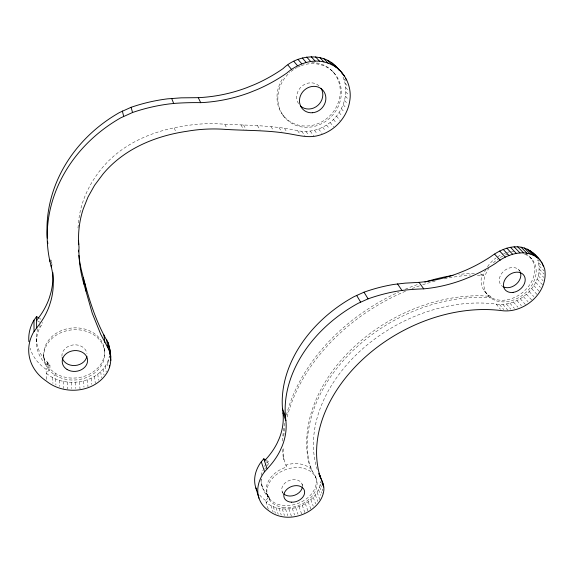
<?xml version="1.0" encoding="UTF-8"?>
<svg xmlns="http://www.w3.org/2000/svg" width="574" height="574" viewBox="0 0 574 574"><rect width="100%" height="100%" fill="white"/><g stroke="black" fill="none" stroke-linecap="round" stroke-linejoin="round"><path stroke-width="0.43" stroke-dasharray="2.87 2.15" d="M78.502 222.963C80.03 202.837 89.07 183.859 101.742 168.361L102.115 167.974C122.678 143.227 153.653 130.449 184.864 125.914A139.489 122.642 -18 0 1 219.935 123.919C245.866 125.469 272.062 125.017 297.583 130.65C307.492 132.752 318.032 130.449 326.506 125.024C342.355 115.152 350.721 93.447 342.642 76.055M317.243 469.532A139.26 102.251 -29.4 0 1 353.01 357.975L357.329 353.684A139.26 102.251 -29.4 0 1 496.158 304.105C519.37 307.607 545.429 283.628 537.68 259.886L540.098 262.325M77.971 227.964L78.416 223.795M260.969 479.19A37.439 27.889 -21.1 0 0 267.384 494.594L269.134 496.991L269.78 499.021L266.192 502.487C284.51 517.267 317.774 505.414 320.679 481.629L322.265 485.64M37.848 328.816A44.083 36.657 -6 0 0 47.333 362.029L49.909 365.129L50.024 369.003L46.221 373.215C65.852 389.99 103.205 383.059 109.44 356.217L109.77 358.772M480.28 274.028L481.938 274.264A28.327 21.783 -37.9 0 0 488.194 294.892L490.555 296.356L491.896 297.956A28.413 21.819 -37.8 0 0 500.363 300.224L503.491 300.238A28.413 21.819 -37.8 0 0 532.026 280.722A28.413 21.819 -37.8 0 0 525.762 253.859M477.381 275.183L483.301 275.742L484.298 272.722A28.413 21.819 -37.8 0 1 485.712 269.672M47.333 362.029L47.434 365.889L46.48 364.303A30.479 25.062 -5.9 0 1 71.994 327.998A30.479 25.062 -5.9 0 1 103.356 359.066A30.479 25.062 -5.9 0 1 55.943 373.674L50.483 369.512L47.434 365.889A44.363 36.801 -6.1 0 1 39.95 327.467L42.512 323.88L42.483 322.394M266.716 460.592L268.18 461.482L265.697 464.388A37.439 27.889 -21.1 0 0 264.026 467.293M266.845 465.801L268.84 463.469L268.18 461.482M46.372 379.392L46.128 369.319L49.909 365.129M55.943 373.674L52.715 377.233L52.93 383.425M268.259 509.102L265.561 500.449L269.134 496.991M282.602 449.406A169.466 124.802 -29.4 0 0 283.262 457.557L286.634 467.071L285.472 467.415A25.787 19.064 -20.6 0 0 267.427 495.384L270.089 499.416A25.787 19.064 -20.6 0 0 304.342 500.263A25.787 19.064 -20.6 0 0 312.823 472.18L308.848 462.752A144.985 106.656 -29.4 0 1 481.098 295.775L490.555 296.356M491.896 297.956L482.411 297.375A145.387 106.771 -29.4 0 0 309.608 464.718L312.27 471.634M474.375 273.468L471.842 273.224A169.466 124.802 -29.4 0 0 458.777 274.53M265.898 461.675L268.84 463.469M37.303 320.701L41.027 322.968M39.484 318.369L40.962 319.273M311.503 469.661L310.276 468.449A25.715 19.042 -20.6 0 0 287.911 464.517L285.931 465.098L286.634 467.071M538.627 262.82L541.648 265.877M539.158 265.913L543.987 270.835M530.146 257.303L531.632 258.817M539.28 269.141L544.095 274.078M538.979 272.449L543.779 277.4M538.269 275.785L543.054 280.765M537.156 279.122L542.523 284.747M343.926 79.176L345.57 80.912M535.671 282.401L540.414 287.423M345.039 83.273L347.234 85.605M533.82 285.587L539.137 291.262M518.516 269.536L520.152 271.287M332.611 71.42L333.659 72.546M345.656 87.506L348.942 91.044M531.639 288.636L536.92 294.333M529.156 291.506L533.82 296.593M345.77 91.818L348.504 94.796M526.401 294.168L531.617 299.915M345.39 96.152L348.655 99.761M523.409 296.579L528.015 301.709M344.508 100.443L347.758 104.095M520.231 298.717L525.375 304.5M516.894 300.546L521.436 305.705M343.152 104.64L346.38 108.328M513.45 302.046L517.956 307.219M509.942 303.201L514.419 308.389M341.343 108.694L344.543 112.418M481.966 274.185L483.301 275.742M506.411 303.99L510.853 309.185M502.91 304.407L507.875 310.261M339.098 112.547L342.276 116.3M499.473 304.45L503.864 309.651M496.158 304.105L500.521 309.314M484.37 291.018L488.79 296.299M336.457 116.149L340.124 120.569M333.451 119.457L336.558 123.274M330.122 122.427L333.702 126.911M326.506 125.024L329.541 128.892M322.667 127.213L325.659 131.102M318.635 128.971L322.079 133.527M314.473 130.269L317.386 134.194M310.233 131.102L313.583 135.686M305.971 131.439L308.798 135.378M301.737 131.288L304.988 135.887M297.583 130.65L300.331 134.589M282.874 115.037L283.743 116.3M284.439 128.339L287.057 132.278M279.043 127.65L281.985 132.142M271.021 126.617L273.403 130.363M257.389 125.484L260.087 129.982M243.563 124.96L246.11 129.473M241.044 124.981L243.563 129.487M224.821 124.4L226.766 128.167M320.364 484.348L322.889 490.777M315.32 476.305L316.095 478.286M319.653 487.075L322.172 493.518M318.57 489.78L320.758 495.427M317.121 492.427L319.919 499.703M315.327 494.967L317.795 501.454M174.331 128.138L175.78 131.984M313.217 497.385L315.664 503.886M310.814 499.645L313.239 506.153M302.046 484.061L302.606 485.582M308.159 501.712L310.857 509.052M305.275 503.57L307.944 510.917M302.211 505.177L304.851 512.546M283.262 457.557L283.958 459.53A169.933 124.945 -29.4 0 1 283.219 448.036M299.004 506.533L301.608 513.917M295.689 507.61L297.978 514.182M292.31 508.392L294.577 514.978M288.923 508.873L291.434 516.291M282.15 491.638L282.666 493.174M285.558 509.045L287.768 515.646M282.272 508.901L284.453 515.509M279.093 508.449L281.253 515.065M276.072 507.689L278.211 514.304M273.253 506.634L275.369 513.249M267.936 495.462L268.582 497.493M267.534 494.723L268.173 496.747M271.021 505.5L273.116 512.108M267.384 494.594L268.029 496.618A37.547 27.918 -21.1 0 1 261.722 478.989M266.652 493.116L267.297 495.154M261.687 484.879L262.318 486.903M108.565 359.582L109.11 363.859M107.238 362.847L107.768 367.145M104.274 348.368L104.504 350.255M105.465 365.975L106.197 372.009M103.284 368.931L103.987 374.987M100.723 371.665L101.397 377.742M97.802 374.155L98.455 380.246M94.581 376.357L95.284 383.339M91.087 378.244L91.675 384.379M87.37 379.809L88.001 386.833M83.481 381.014L83.991 387.17M79.463 381.846L80.001 388.899M75.373 382.298L75.804 388.476M71.262 382.363L71.657 388.548M67.187 382.04L67.589 389.115M63.19 381.323L63.549 388.404M59.337 380.232L59.61 386.424M51.129 262.619L51.029 260.015A94.954 79.37 6.3 0 1 52.141 265.54M55.671 378.768L55.915 384.96M48.173 363.148L48.281 367.023M47.542 362.194L47.642 366.061M43.775 355.213L43.811 357.15M39.907 324.497L39.95 327.467M36.42 338.545L36.449 342.326M46.128 369.319A49.134 40.833 -5.8 0 1 30.121 348.21M298.509 103.636A13.69 12.47 -46 0 1 301.737 86.351A13.69 12.47 -46 0 1 319.008 85.842M61.949 356.325A12.585 10.339 -6 0 1 73.285 344.917A12.585 10.339 -6 0 1 86.954 353.505M311.675 62.516A33.134 30.214 -46.2 0 1 339.055 100.177A33.134 30.214 -46.2 0 1 294.541 123.905A33.134 30.214 -46.2 0 1 283.319 77.626M301.386 65.594A33.249 30.293 -46 0 1 341.092 96.518A33.249 30.293 -46 0 1 294.01 124.558A33.249 30.293 -46 0 1 289.856 72.468M291.147 71.37A33.249 30.293 -46 0 1 296.794 67.639M297.54 67.251A33.249 30.293 -46 0 1 300.604 65.888M265.561 500.449A41.715 31.075 -21 0 1 258.924 493.97M503.728 287.029A11.731 8.997 -37.8 0 1 503.319 271.567A11.731 8.997 -37.8 0 1 519.965 271.387M283.233 493.396A10.648 7.857 -20.6 0 1 289.253 480.474A10.648 7.857 -20.6 0 1 302.419 486.092M487.498 266.709A28.413 21.819 -37.8 0 1 495.922 257.991M497.708 256.75A28.413 21.819 -37.8 0 1 503.24 253.801M504.058 253.464A28.413 21.819 -37.8 0 1 506.541 252.596M507.373 252.352A28.413 21.819 -37.8 0 1 510.702 251.62M511.534 251.498A28.413 21.819 -37.8 0 1 513.995 251.283M524.6 254.146A28.499 21.848 -37.8 0 1 531.531 285.759A28.499 21.848 -37.8 0 1 494.788 300.274A28.499 21.848 -37.8 0 1 488.861 268.259M493.446 262.799A28.499 21.848 -37.8 0 1 499.107 258.271M500.334 257.511A28.499 21.848 -37.8 0 1 504.661 255.315M505.479 254.978A28.499 21.848 -37.8 0 1 507.968 254.103M264.671 469.288A37.547 27.918 -21.1 0 1 265.468 467.824M261.285 475.494A37.439 27.889 -21.1 0 1 262.705 470.257M283.735 436.168A169.933 124.945 -29.4 0 1 284.883 427.508M287.129 416.975A169.933 124.945 -29.4 0 1 405.531 291.197M412.039 288.564A169.933 124.945 -29.4 0 1 419.429 285.859M422.729 284.747A169.933 124.945 -29.4 0 1 436.821 280.629M444.305 278.864A169.933 124.945 -29.4 0 1 470.508 274.975M282.58 441.047A169.466 124.802 -29.4 0 1 284.776 422.256M286.404 415.074A169.466 124.802 -29.4 0 1 398.786 292.044M405.222 289.231A169.466 124.802 -29.4 0 1 418.267 284.252M59.531 377.391A30.573 25.113 -6 0 0 104.812 353.376A30.573 25.113 -6 0 0 58.541 333.86A30.573 25.113 -6 0 0 59.531 377.391M282.989 507.373A25.852 19.086 -20.6 0 0 316.783 480.582A25.852 19.086 -20.6 0 0 276.166 474.841A25.852 19.086 -20.6 0 0 282.989 507.373"/><path stroke-width="0.86" d="M78.903 255.358A149.14 131.826 -21.6 0 0 82.147 273.138C88.36 297.16 95.327 321.268 108.17 342.7C111.155 352.745 112.755 364.59 106.398 373.739C93.404 392.939 64.03 395.364 46.415 381.158A50.089 41.328 -6.2 0 1 33.493 332.303L38.824 325.106A96.274 80.152 5.9 0 0 49.472 305.454L51.093 300.159A96.274 80.152 5.9 0 0 51.301 266.953L51.23 265.217M38.745 317.917L36.528 316.561L33.443 321.024A49.134 40.833 -5.8 0 0 28.879 341.63M265.984 460.14L263.782 458.798L260.761 462.429A41.715 31.075 -21 0 0 256.693 490.053M320.672 478.321A140.802 102.703 -29.3 0 1 363.062 359.066A140.802 102.703 -29.3 0 1 501.611 310.62C524.177 313.77 548.88 292.302 544.669 268.941C541.16 258.637 531.926 249.425 521.084 247.2C509.848 245.249 499.05 250.443 490.282 257.009A146.944 123.152 -44 0 1 465.335 270.411L458.848 273.045A146.944 123.152 -44 0 1 419.027 282.365L405.222 283.133L394.137 284.395A138.133 105.049 -27.6 0 0 364.009 292.188L354.122 296.622A123.137 94.272 -28.7 0 0 282.508 408.853L285.429 416.537L285.895 420.713A78.416 60.973 -16.4 0 1 281.927 446.687L280.012 450.891A78.416 60.973 -16.4 0 1 269.141 466.662L263.997 472.488A42.289 31.254 -21 0 0 268.776 510.752C280.995 520.453 298.954 518.544 311.158 509.87C317.063 505.658 322.05 499.624 323.521 492.384C325.228 485.582 321.017 479.606 318.778 473.543M36.564 320.249L38.723 317.609A94.954 79.37 6.3 0 0 49.235 298.157L50.828 292.912A94.954 79.37 6.3 0 0 52.894 272.664M264.435 460.786L266.487 458.633A77.504 60.622 -16.3 0 0 277.213 442.985L279.1 438.809A77.504 60.622 -16.3 0 0 282.968 413.007L282.508 408.853M339.248 70.279C326.283 51.653 298.164 53.791 283.068 68.6A181.743 169.89 86.9 0 1 254.117 84.73L246.461 87.8A181.743 169.89 86.9 0 1 198.295 97.666L181.176 97.845L167.522 98.85A160.978 142.33 -15.5 0 0 131.094 107.302L119.457 112.554A143.385 128.325 -17.1 0 0 47.283 238.095M110.768 356.999L109.153 350.269L100.687 334.147L92.249 313.268L82.828 280.155A151.106 132.989 -21.6 0 1 78.911 251.634L79.018 247.05A110.567 98.47 -16.7 0 1 83.101 209.352L87.98 197.083L94.559 185.323L103.119 173.9C124.006 148.831 155.403 135.887 187.045 131.259A141.319 123.704 -18.1 0 1 222.597 129.2C244.366 130.757 266.322 129.932 287.933 133.584C297.928 135.163 308.26 138.348 318.355 135.5C334.391 131.453 347.306 117.347 349.745 100.967C352.472 85.339 343.396 68.363 328.149 63.19C313.669 57.737 297.884 63.513 286.663 73.171A184.354 172.494 87.6 0 1 257.296 89.515L249.532 92.636A184.354 172.494 87.6 0 1 200.699 102.667L199.293 102.631A256.506 214.468 -14.7 0 0 175.314 103.32L169.495 103.908A163.109 143.608 -15.7 0 0 132.544 112.504L120.741 117.835A145.308 129.502 -17.3 0 0 49.96 261.536L51.301 266.953M538.52 258.558C525.87 247.918 507.409 253.787 495.843 263.165A148.881 124.214 -43.7 0 1 470.58 276.725L464.022 279.387A148.881 124.214 -43.7 0 1 423.741 288.851L422.622 288.88A220.151 160.16 -25.3 0 0 403.307 290.286L398.578 290.946A139.712 105.594 -27.6 0 0 368.092 298.853L358.083 303.345A124.551 94.775 -28.6 0 0 285.429 416.537M532.5 252.51L540.636 260.761M530.067 250.644L536.066 256.686M541.167 262.031L542.373 263.251M527.327 249.123L533.303 255.15M542.516 264.765L543.729 265.984M524.32 247.968L530.268 253.995M521.084 247.2L527.004 253.227M517.669 246.834L523.553 252.861M514.125 246.877L519.972 252.912M510.494 247.322L516.306 253.364M334.814 65.264L342.061 72.769M341.882 73.321L344.601 76.163M331.514 62.652L335.768 67.101M345.598 78.71L346.689 79.858M506.835 248.169L512.604 254.225M327.89 60.478L332.102 64.905M323.987 58.778L328.149 63.19M503.197 249.403L508.923 255.48M319.854 57.565L323.966 61.97M499.638 251.017L505.321 257.109M315.557 56.876L319.618 61.267M494.573 254.11L500.191 260.237M311.158 56.704L315.155 61.109M306.717 57.07L310.656 61.483M302.297 57.96L306.172 62.387M297.963 59.373L301.781 63.814M293.78 61.275L297.54 65.745M287.961 65.049L291.635 69.569M419.027 282.365L423.741 288.851M534.602 254.698L536.338 257.166M397.502 283.908L401.979 290.451M364.009 292.188L368.092 298.853M356.59 295.33L360.587 302.032M198.295 97.666L200.699 102.667M171.648 98.405L173.678 103.449M323.291 484.363L319.237 473.902L320.113 476.37M322.179 482.964L323.772 486.967M282.968 413.007L285.895 420.713M263.782 458.798L267.068 468.829M261.299 461.726L264.542 471.778M255.868 487.957L258.989 498.203M131.094 107.302L132.544 112.504M122.334 110.997L123.661 116.249M109.211 346L110.201 353.591M109.957 353.649L110.179 355.349M110.509 357.896L110.839 360.45M108.17 342.7L109.153 350.269M106.671 339.528L107.639 347.076M109.325 365.573L109.548 367.281M103.93 334.958L104.863 342.47M85.268 283.994L85.985 291.097M83.524 277.629L84.22 284.682M78.373 240.341L78.774 244.538M49.895 259.814L49.96 261.536M109.77 349.379L109.806 351.094M36.528 316.561L36.636 327.768M33.981 320.149L34.031 331.413M78.588 251.886A149.14 131.826 -21.6 0 1 78.473 250.142M321.088 88.36A13.69 12.47 -46 0 1 317.752 105.494A13.69 12.47 -46 0 1 300.611 106.111M86.925 356.203A12.585 10.339 -6 0 1 74.864 365.523A12.585 10.339 -6 0 1 62.171 357.659M47.829 243.67A143.385 128.325 -17.1 0 1 47.563 241.288M520.295 272.105A11.731 8.997 -37.8 0 1 516.435 284.001A11.731 8.997 -37.8 0 1 503.728 287.029M302.39 486.802A10.648 7.857 -20.6 0 1 294.9 495.14A10.648 7.857 -20.6 0 1 283.728 493.905M424.853 282.092A169.466 124.802 -29.4 0 1 453.008 275.391M67.086 369.484A12.707 10.397 -6.2 0 0 87.463 362A12.707 10.397 -6.2 0 0 70.143 351.503A12.707 10.397 -6.2 0 0 67.086 369.484M312.615 112.734A13.826 12.571 -45.5 0 0 324.131 91.933A13.826 12.571 -45.5 0 0 301.264 94.021A13.826 12.571 -45.5 0 0 312.615 112.734M513.056 292.41A11.839 9.033 -37.7 0 0 524.335 276.058A11.839 9.033 -37.7 0 0 505.622 278.534A11.839 9.033 -37.7 0 0 513.056 292.41M291.614 502.193A10.734 7.885 -20.6 0 0 304.277 490.131A10.734 7.885 -20.6 0 0 286.806 489.407A10.734 7.885 -20.6 0 0 291.614 502.193"/></g></svg>
